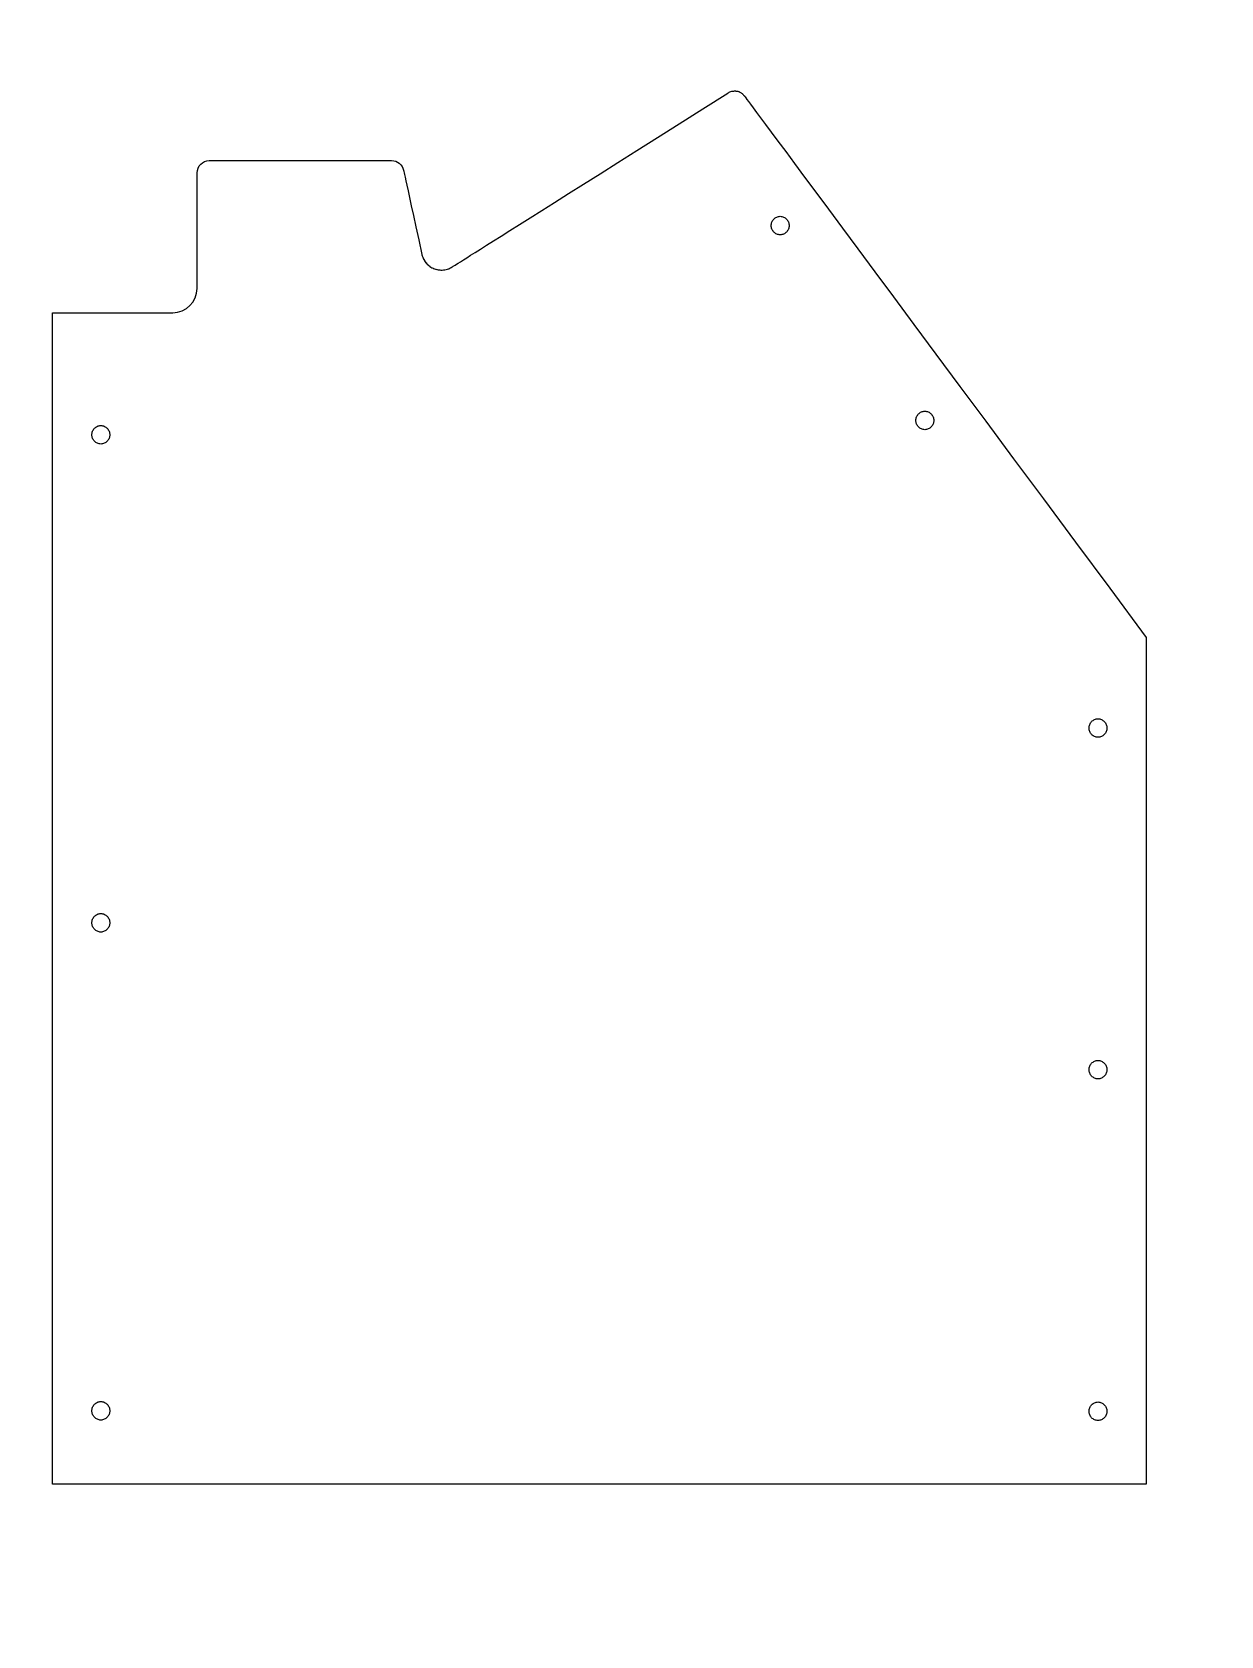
# Model space of a CAD drawing. Header units: millimetres. Extents: x 2 to 312, y -121 to 297.
import ezdxf

# ---------------------------------------------------------------- set-up
doc = ezdxf.new("R2010")
doc.units = ezdxf.units.MM
doc.layers.add('Layer_0', color=7, linetype='CONTINUOUS')

msp = doc.modelspace()

# ---------------------------------------------------------------- linework, layer by layer
at = {"layer": '', "color": 7, "linetype": 'Continuous'}
for points in [[(197.06223, 248.64682), (197.2916, 248.63036), (197.51833, 248.59146), (197.74031, 248.53052), (197.95544, 248.44807), (198.16171, 248.34491), (198.35722, 248.22198), (198.5401, 248.08044), (198.70865, 247.92165), (198.8613, 247.74704), (198.99661, 247.55827), (199.11331, 247.35713), (199.21034, 247.14546), (199.28676, 246.92526), (199.34186, 246.69861), (199.37512, 246.46759), (199.38625, 246.23442), (199.37512, 246.00122), (199.34186, 245.77022), (199.28676, 245.54355), (199.21034, 245.32336), (199.11331, 245.11169), (198.99661, 244.91054), (198.8613, 244.72177), (198.70865, 244.54718), (198.5401, 244.38837), (198.35722, 244.24683), (198.16171, 244.12392), (197.95544, 244.02075), (197.74031, 243.93829), (197.51833, 243.87735), (197.2916, 243.83846), (197.06223, 243.82201), (196.83284, 243.83846), (196.60611, 243.87735), (196.38412, 243.93829), (196.16898, 244.02075), (195.96271, 244.12392), (195.76721, 244.24683), (195.58434, 244.38837), (195.41579, 244.54718), (195.26314, 244.72177), (195.12782, 244.91054), (195.01111, 245.11169), (194.91409, 245.32336), (194.83768, 245.54355), (194.78256, 245.77022), (194.7493, 246.00122), (194.73817, 246.23442), (194.7493, 246.46759), (194.78256, 246.69861), (194.83768, 246.92526), (194.91409, 247.14546), (195.01111, 247.35713), (195.12782, 247.55827), (195.26314, 247.74704), (195.41579, 247.92165), (195.58434, 248.08044), (195.76721, 248.22198), (195.96271, 248.34491), (196.16898, 248.44807), (196.38412, 248.53052), (196.60611, 248.59146), (196.83284, 248.63036), (197.06223, 248.64682)], [(234.70259, 197.93347), (234.93198, 197.91699), (235.15871, 197.87811), (235.38069, 197.81717), (235.59583, 197.73471), (235.80211, 197.63156), (235.9976, 197.50864), (236.18048, 197.3671), (236.34903, 197.20828), (236.50168, 197.03369), (236.63699, 196.84492), (236.75369, 196.64377), (236.85072, 196.4321), (236.92714, 196.21191), (236.98224, 195.98524), (237.0155, 195.75424), (237.02663, 195.52106), (237.0155, 195.28787), (236.98224, 195.05685), (236.92714, 194.8302), (236.85072, 194.61), (236.75369, 194.39835), (236.63699, 194.19719), (236.50168, 194.00842), (236.34903, 193.83382), (236.18048, 193.67502), (235.9976, 193.53348), (235.80211, 193.41055), (235.59583, 193.30739), (235.38069, 193.22495), (235.15871, 193.164), (234.93198, 193.12511), (234.70259, 193.10864), (234.47322, 193.12511), (234.24648, 193.164), (234.02451, 193.22495), (233.80937, 193.30739), (233.60309, 193.41055), (233.40759, 193.53348), (233.22472, 193.67502), (233.05617, 193.83382), (232.90352, 194.00842), (232.7682, 194.19719), (232.65149, 194.39835), (232.55447, 194.61), (232.47806, 194.8302), (232.42294, 195.05685), (232.38968, 195.28787), (232.37857, 195.52106), (232.38968, 195.75424), (232.42294, 195.98524), (232.47806, 196.21191), (232.55447, 196.4321), (232.65149, 196.64377), (232.7682, 196.84492), (232.90352, 197.03369), (233.05617, 197.20828), (233.22472, 197.3671), (233.40759, 197.50864), (233.60309, 197.63156), (233.80937, 197.73471), (234.02451, 197.81717), (234.24648, 197.87811), (234.47322, 197.91699), (234.70259, 197.93347)], [(20.214081, 189.37369), (19.984711, 189.39017), (19.757996, 189.42905), (19.536011, 189.48999), (19.320892, 189.57245), (19.114594, 189.67561), (18.919098, 189.79852), (18.736237, 189.94006), (18.567657, 190.09888), (18.415009, 190.27347), (18.279724, 190.46225), (18.162994, 190.66339), (18.065979, 190.87506), (17.989563, 191.09525), (17.934479, 191.32191), (17.901184, 191.55292), (17.890076, 191.7861), (17.901184, 192.01929), (17.934479, 192.25031), (17.989563, 192.47696), (18.065979, 192.69716), (18.162994, 192.90883), (18.279724, 193.10997), (18.415009, 193.29874), (18.567657, 193.47334), (18.736237, 193.63216), (18.919098, 193.77368), (19.114594, 193.89661), (19.320892, 193.99977), (19.536011, 194.08221), (19.757996, 194.14316), (19.984711, 194.18205), (20.214081, 194.19852), (20.443481, 194.18205), (20.670227, 194.14316), (20.892181, 194.08221), (21.10733, 193.99977), (21.313629, 193.89661), (21.509094, 193.77368), (21.691986, 193.63216), (21.860535, 193.47334), (22.013184, 193.29874), (22.148499, 193.10997), (22.265198, 192.90883), (22.362213, 192.69716), (22.438629, 192.47696), (22.493744, 192.25031), (22.527008, 192.01929), (22.538147, 191.7861), (22.527008, 191.55292), (22.493744, 191.32191), (22.438629, 191.09525), (22.362213, 190.87506), (22.265198, 190.66339), (22.148499, 190.46225), (22.013184, 190.27347), (21.860535, 190.09888), (21.691986, 189.94006), (21.509094, 189.79852), (21.313629, 189.67561), (21.10733, 189.57245), (20.892181, 189.48999), (20.670227, 189.42905), (20.443481, 189.39017), (20.214081, 189.37369)], [(279.78586, 117.88458), (280.01526, 117.86812), (280.24197, 117.82924), (280.46396, 117.76828), (280.67911, 117.68584), (280.88538, 117.58267), (281.08087, 117.45975), (281.26373, 117.31822), (281.43228, 117.15941), (281.58493, 116.9848), (281.72028, 116.79604), (281.83698, 116.59488), (281.93399, 116.38322), (282.01041, 116.16302), (282.06552, 115.93637), (282.09879, 115.70535), (282.10989, 115.47217), (282.09879, 115.23898), (282.06552, 115.00798), (282.01041, 114.78131), (281.93399, 114.56113), (281.83698, 114.34946), (281.72028, 114.1483), (281.58493, 113.95953), (281.43228, 113.78493), (281.26373, 113.62611), (281.08087, 113.48459), (280.88538, 113.36168), (280.67911, 113.2585), (280.46396, 113.17606), (280.24197, 113.11511), (280.01526, 113.07622), (279.78586, 113.05977), (279.55649, 113.07622), (279.32974, 113.11511), (279.10776, 113.17606), (278.89264, 113.2585), (278.68637, 113.36168), (278.49084, 113.48459), (278.30798, 113.62611), (278.13943, 113.78493), (277.98679, 113.95953), (277.85147, 114.1483), (277.73477, 114.34946), (277.63773, 114.56113), (277.56134, 114.78131), (277.50623, 115.00798), (277.47296, 115.23898), (277.46185, 115.47217), (277.47296, 115.70535), (277.50623, 115.93637), (277.56134, 116.16302), (277.63773, 116.38322), (277.73477, 116.59488), (277.85147, 116.79604), (277.98679, 116.9848), (278.13943, 117.15941), (278.30798, 117.31822), (278.49084, 117.45975), (278.68637, 117.58267), (278.89264, 117.68584), (279.10776, 117.76828), (279.32974, 117.82924), (279.55649, 117.86812), (279.78586, 117.88458)], [(20.214081, 62.373703), (19.984711, 62.390167), (19.757996, 62.429047), (19.536011, 62.48999), (19.320892, 62.572449), (19.114594, 62.675613), (18.919098, 62.798523), (18.736237, 62.940063), (18.567657, 63.098877), (18.415009, 63.273468), (18.279724, 63.462234), (18.162994, 63.663391), (18.065979, 63.875061), (17.989563, 64.095245), (17.934479, 64.321915), (17.901184, 64.552917), (17.890076, 64.786102), (17.901184, 65.019287), (17.934479, 65.250305), (17.989563, 65.476959), (18.065979, 65.697159), (18.162994, 65.908813), (18.279724, 66.109985), (18.415009, 66.298737), (18.567657, 66.473343), (18.736237, 66.632156), (18.919098, 66.773682), (19.114594, 66.896606), (19.320892, 66.999771), (19.536011, 67.082214), (19.757996, 67.143173), (19.984711, 67.182068), (20.214081, 67.198517), (20.443481, 67.182068), (20.670227, 67.143173), (20.892181, 67.082214), (21.10733, 66.999771), (21.313629, 66.896606), (21.509094, 66.773682), (21.691986, 66.632156), (21.860535, 66.473343), (22.013184, 66.298737), (22.148499, 66.109985), (22.265198, 65.908813), (22.362213, 65.697159), (22.438629, 65.476959), (22.493744, 65.250305), (22.527008, 65.019287), (22.538147, 64.786102), (22.527008, 64.552917), (22.493744, 64.321915), (22.438629, 64.095245), (22.362213, 63.875061), (22.265198, 63.663391), (22.148499, 63.462234), (22.013184, 63.273468), (21.860535, 63.098877), (21.691986, 62.940063), (21.509094, 62.798523), (21.313629, 62.675613), (21.10733, 62.572449), (20.892181, 62.48999), (20.670227, 62.429047), (20.443481, 62.390167), (20.214081, 62.373703)], [(279.78586, 28.984573), (280.01526, 28.968124), (280.24197, 28.92923), (280.46396, 28.868271), (280.67911, 28.785843), (280.88538, 28.682663), (281.08087, 28.559738), (281.26373, 28.418213), (281.43228, 28.259415), (281.58493, 28.084793), (281.72028, 27.896042), (281.83698, 27.694885), (281.93399, 27.483215), (282.01041, 27.263016), (282.06552, 27.036362), (282.09879, 26.805359), (282.10989, 26.572159), (282.09879, 26.338974), (282.06552, 26.107971), (282.01041, 25.881302), (281.93399, 25.661118), (281.83698, 25.449448), (281.72028, 25.248306), (281.58493, 25.059525), (281.43228, 24.884933), (281.26373, 24.72612), (281.08087, 24.58461), (280.88538, 24.461685), (280.67911, 24.358505), (280.46396, 24.276077), (280.24197, 24.215103), (280.01526, 24.176224), (279.78586, 24.159744), (279.55649, 24.176224), (279.32974, 24.215103), (279.10776, 24.276077), (278.89264, 24.358505), (278.68637, 24.461685), (278.49084, 24.58461), (278.30798, 24.72612), (278.13943, 24.884933), (277.98679, 25.059525), (277.85147, 25.248306), (277.73477, 25.449448), (277.63773, 25.661118), (277.56134, 25.881302), (277.50623, 26.107971), (277.47296, 26.338974), (277.46185, 26.572159), (277.47296, 26.805359), (277.50623, 27.036362), (277.56134, 27.263016), (277.63773, 27.483215), (277.73477, 27.694885), (277.85147, 27.896042), (277.98679, 28.084793), (278.13943, 28.259415), (278.30798, 28.418213), (278.49084, 28.559738), (278.68637, 28.682663), (278.89264, 28.785843), (279.10776, 28.868271), (279.32974, 28.92923), (279.55649, 28.968124), (279.78586, 28.984573)], [(20.214081, -64.626343), (19.984711, -64.609863), (19.757996, -64.570984), (19.536011, -64.51001), (19.320892, -64.427612), (19.114594, -64.324402), (18.919098, -64.201477), (18.736237, -64.059937), (18.567657, -63.901184), (18.415009, -63.726563), (18.279724, -63.537781), (18.162994, -63.336609), (18.065979, -63.124939), (17.989563, -62.904785), (17.934479, -62.678101), (17.901184, -62.447083), (17.890076, -62.213928), (17.901184, -61.980713), (17.934479, -61.749756), (17.989563, -61.523071), (18.065979, -61.302856), (18.162994, -61.091187), (18.279724, -60.890076), (18.415009, -60.701294), (18.567657, -60.526672), (18.736237, -60.367859), (18.919098, -60.226318), (19.114594, -60.103394), (19.320892, -60.000244), (19.536011, -59.917786), (19.757996, -59.856873), (19.984711, -59.817993), (20.214081, -59.801514), (20.443481, -59.817993), (20.670227, -59.856873), (20.892181, -59.917786), (21.10733, -60.000244), (21.313629, -60.103394), (21.509094, -60.226318), (21.691986, -60.367859), (21.860535, -60.526672), (22.013184, -60.701294), (22.148499, -60.890076), (22.265198, -61.091187), (22.362213, -61.302856), (22.438629, -61.523071), (22.493744, -61.749756), (22.527008, -61.980713), (22.538147, -62.213928), (22.527008, -62.447083), (22.493744, -62.678101), (22.438629, -62.904785), (22.362213, -63.124939), (22.265198, -63.336609), (22.148499, -63.537781), (22.013184, -63.726563), (21.860535, -63.901184), (21.691986, -64.059937), (21.509094, -64.201477), (21.313629, -64.324402), (21.10733, -64.427612), (20.892181, -64.51001), (20.670227, -64.570984), (20.443481, -64.609863), (20.214081, -64.626343)], [(279.78586, -59.915405), (280.01526, -59.931885), (280.24197, -59.970764), (280.46393, -60.031738), (280.67908, -60.114197), (280.88538, -60.217346), (281.08087, -60.340271), (281.26373, -60.481812), (281.43228, -60.640625), (281.58493, -60.815186), (281.72028, -61.003967), (281.83698, -61.205139), (281.93396, -61.416809), (282.01041, -61.636963), (282.06549, -61.863647), (282.09875, -62.094666), (282.10989, -62.32782), (282.09875, -62.561035), (282.06549, -62.792053), (282.01041, -63.018677), (281.93396, -63.238892), (281.83698, -63.450562), (281.72028, -63.651733), (281.58493, -63.840454), (281.43228, -64.015076), (281.26373, -64.173889), (281.08087, -64.31543), (280.88538, -64.438354), (280.67908, -64.541504), (280.46393, -64.623962), (280.24197, -64.684937), (280.01526, -64.723755), (279.78586, -64.740234), (279.55649, -64.723755), (279.32974, -64.684937), (279.10776, -64.623962), (278.89264, -64.541504), (278.68634, -64.438354), (278.49084, -64.31543), (278.30798, -64.173889), (278.1394, -64.015076), (277.98679, -63.840454), (277.85147, -63.651733), (277.73474, -63.450562), (277.63773, -63.238892), (277.56134, -63.018677), (277.50623, -62.792053), (277.47296, -62.561035), (277.46185, -62.32782), (277.47296, -62.094666), (277.50623, -61.863647), (277.56134, -61.636963), (277.63773, -61.416809), (277.73474, -61.205139), (277.85147, -61.003967), (277.98679, -60.815186), (278.1394, -60.640625), (278.30798, -60.481812), (278.49084, -60.340271), (278.68634, -60.217346), (278.89264, -60.114197), (279.10776, -60.031738), (279.32974, -59.970764), (279.55649, -59.931885), (279.78586, -59.915405)]]:
    msp.add_lwpolyline(points, close=True, dxfattribs=at)
at = {"layer": 'Layer_0', "color": 7, "linetype": 'Continuous'}
msp.add_open_spline([(183.50906, 280.76566), (183.43692, 280.72018), (183.43692, 280.72018), (183.43692, 280.72018), (111.66684, 235.45789), (111.66684, 235.45789), (111.66684, 235.45789), (111.37059, 235.28446), (111.37059, 235.28446), (111.37059, 235.28446), (111.06329, 235.13081), (111.06329, 235.13081), (111.06329, 235.13081), (110.74631, 234.99761), (110.74631, 234.99761), (110.74631, 234.99761), (110.42102, 234.88546), (110.42102, 234.88546), (110.42102, 234.88546), (110.0889, 234.79487), (110.0889, 234.79487), (110.0889, 234.79487), (109.75139, 234.7262), (109.75139, 234.7262), (109.75139, 234.7262), (109.41, 234.67979), (109.41, 234.67979), (109.41, 234.67979), (109.06622, 234.65583), (109.06622, 234.65583), (109.06622, 234.65583), (108.7216, 234.65443), (108.7216, 234.65443), (108.7216, 234.65443), (108.37764, 234.67559), (108.37764, 234.67559), (108.37764, 234.67559), (108.03587, 234.71922), (108.03587, 234.71922), (108.03587, 234.71922), (107.6978, 234.78512), (107.6978, 234.78512), (107.6978, 234.78512), (107.36493, 234.87302), (107.36493, 234.87302), (107.36493, 234.87302), (107.03873, 234.98252), (107.03873, 234.98252), (107.03873, 234.98252), (106.72063, 235.11314), (106.72063, 235.11314), (106.72063, 235.11314), (106.41205, 235.26427), (106.41205, 235.26427), (106.41205, 235.26427), (106.11435, 235.4353), (106.11435, 235.4353), (106.11435, 235.4353), (105.82886, 235.62542), (105.82886, 235.62542), (105.82886, 235.62542), (105.55681, 235.83381), (105.55681, 235.83381), (105.55681, 235.83381), (105.29944, 236.05956), (105.29944, 236.05956), (105.29944, 236.05956), (105.05788, 236.30166), (105.05788, 236.30166), (105.05788, 236.30166), (104.83318, 236.55903), (104.83318, 236.55903), (104.83318, 236.55903), (104.62634, 236.83054), (104.62634, 236.83054), (104.62634, 236.83054), (104.43829, 237.115), (104.43829, 237.115), (104.43829, 237.115), (104.26985, 237.41114), (104.26985, 237.41114), (104.26985, 237.41114), (104.12177, 237.71764), (104.12177, 237.71764), (104.12177, 237.71764), (103.99469, 238.03318), (103.99469, 238.03318), (103.99469, 238.03318), (103.88919, 238.35632), (103.88919, 238.35632), (103.88919, 238.35632), (103.80573, 238.68566), (103.80573, 238.68566), (103.80573, 238.68566), (99.022995, 260.64194), (99.022995, 260.64194), (99.022995, 260.64194), (98.7052, 262.10084), (97.413849, 263.14118), (95.920746, 263.14118), (48.44986, 263.14119), (48.44986, 263.14119), (48.44986, 263.14119), (46.696365, 263.14119), (45.274872, 261.71971), (45.274872, 259.9662), (45.274872, 229.8861), (45.274872, 229.8861), (45.274872, 229.8861), (45.274872, 226.3791), (42.431885, 223.5361), (38.924866, 223.5361), (7.652496, 223.5361), (7.652496, 223.5361), (7.652496, 223.5361), (7.652466, -81.263916), (7.652466, -81.263916), (7.652466, -81.263916), (38.92485, -81.263916), (38.92485, -81.263916), (38.92485, -81.263916), (185.91605, -81.263916), (185.91605, -81.263916), (185.91605, -81.263916), (292.24216, -81.263916), (292.24216, -81.263916), (292.24216, -81.263916), (292.34747, -81.263916), (292.34747, -81.263916), (292.34747, -81.263916), (292.3475, 139.02916), (292.3475, 139.02916), (292.3475, 139.02916), (187.71582, 280.00072), (187.71582, 280.00072), (187.71582, 280.00072), (187.54611, 280.21027), (187.54611, 280.21027), (187.54611, 280.21027), (187.35954, 280.40449), (187.35954, 280.40449), (187.35954, 280.40449), (187.15747, 280.58195), (187.15747, 280.58195), (187.15747, 280.58195), (186.94138, 280.74137), (186.94138, 280.74137), (186.94138, 280.74137), (186.71278, 280.8816), (186.71278, 280.8816), (186.71278, 280.8816), (186.47339, 281.00159), (186.47339, 281.00159), (186.47339, 281.00159), (186.22488, 281.10053), (186.22488, 281.10053), (186.22488, 281.10053), (185.96912, 281.17767), (185.96912, 281.17767), (185.96912, 281.17767), (185.71851, 281.22662), (185.71851, 281.22662), (185.71851, 281.22662), (185.46458, 281.25541), (185.46458, 281.25541), (185.46458, 281.25541), (185.20898, 281.26388), (185.20898, 281.26388), (185.20898, 281.26388), (184.95335, 281.25196), (184.95335, 281.25196), (184.95335, 281.25196), (184.69931, 281.21973), (184.69931, 281.21973), (184.69931, 281.21973), (184.4485, 281.16741), (184.4485, 281.16741), (184.4485, 281.16741), (184.20251, 281.09531), (184.20251, 281.09531), (184.20251, 281.09531), (183.96292, 281.00391), (183.96292, 281.00391), (183.96292, 281.00391), (183.73129, 280.89381), (183.73129, 280.89381), (183.73129, 280.89381), (183.50906, 280.76566), (183.50906, 280.76566), (183.50906, 280.76566)], degree=3, knots=[0, 0, 0, 0, 1, 1, 1, 2, 2, 2, 3, 3, 3, 4, 4, 4, 5, 5, 5, 6, 6, 6, 7, 7, 7, 8, 8, 8, 9, 9, 9, 10, 10, 10, 11, 11, 11, 12, 12, 12, 13, 13, 13, 14, 14, 14, 15, 15, 15, 16, 16, 16, 17, 17, 17, 18, 18, 18, 19, 19, 19, 20, 20, 20, 21, 21, 21, 22, 22, 22, 23, 23, 23, 24, 24, 24, 25, 25, 25, 26, 26, 26, 27, 27, 27, 28, 28, 28, 29, 29, 29, 30, 30, 30, 31, 31, 31, 32, 32, 32, 33, 33, 33, 34, 34, 34, 35, 35, 35, 36, 36, 36, 37, 37, 37, 38, 38, 38, 39, 39, 39, 40, 40, 40, 41, 41, 41, 42, 42, 42, 43, 43, 43, 44, 44, 44, 45, 45, 45, 46, 46, 46, 47, 47, 47, 48, 48, 48, 49, 49, 49, 50, 50, 50, 51, 51, 51, 52, 52, 52, 53, 53, 53, 54, 54, 54, 55, 55, 55, 56, 56, 56, 57, 57, 57, 58, 58, 58, 59, 59, 59, 60, 60, 60, 61, 61, 61, 62, 62, 62, 63, 63, 63, 63], dxfattribs=at)

doc.saveas('drawing.dxf')
